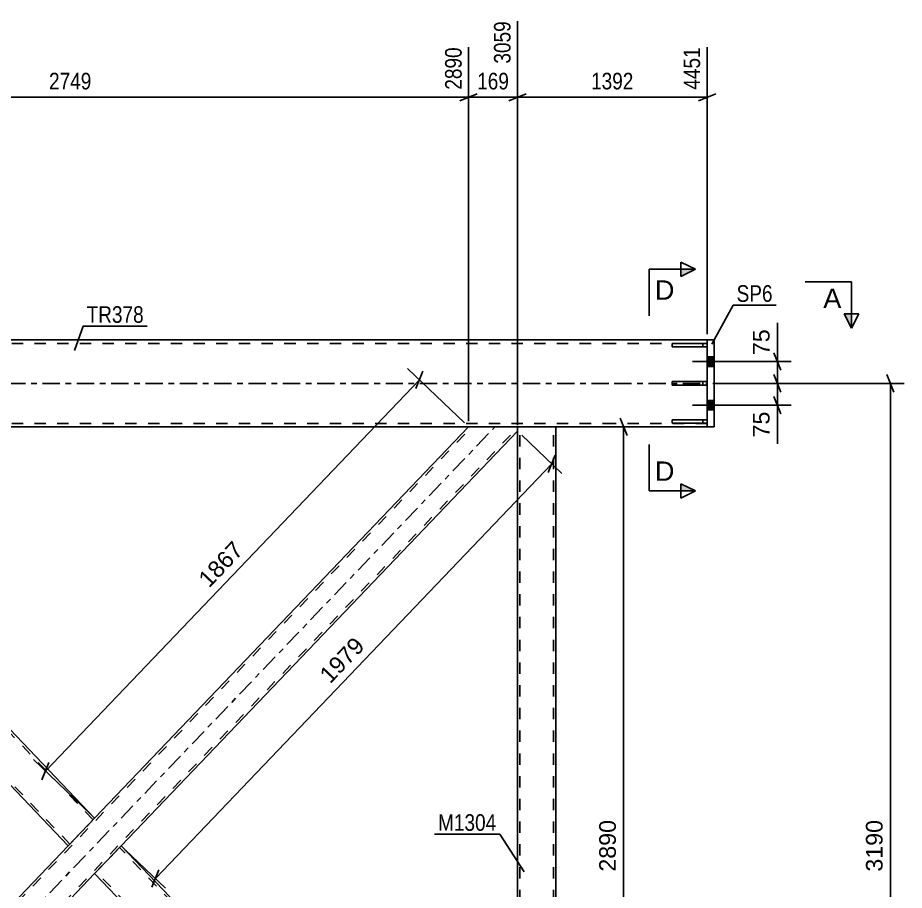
# Model space of a CAD drawing. Header units: millimetres. Extents: x 0 to 841, y 0 to 594.
# Drawn here: x 120 to 272.9, y 275 to 425.5 of the extents above; entities that cross this region are included whole.
import ezdxf

# ---------------------------------------------------------------- set-up
doc = ezdxf.new("R2010")
doc.units = ezdxf.units.MM
doc.linetypes.add('DXK_LINE_DOT2', pattern=[3.9198, 1.9599, -1.9599])
doc.linetypes.add('DXK_LINE_DOT3', pattern=[5.9187, 2.979, -0.9799, 0.9799, -0.9799])
doc.styles.add('Arial', font='ARIAL.TTF', dxfattribs={"height": 0.2})
doc.styles.add('Arial Narrow', font='ARIALN.TTF', dxfattribs={"height": 0.2})

# ---------------------------------------------------------------- blocks, each defined once
blk = doc.blocks.new('Part-318891736-5100 - 4966')
at = {"color": 2, "linetype": 'Continuous'}
for p, q in [((238.89, 369.91), (238.89, 369.28)), ((240.14, 369.91), (238.89, 369.91)), ((238.89, 368.68), (238.89, 362.71)), ((240.14, 354.91), (240.14, 369.91)), ((238.89, 356.13), (238.89, 362.11)), ((238.89, 354.91), (238.89, 355.53)), ((238.89, 354.91), (240.14, 354.91))]:
    blk.add_line(p, q, dxfattribs=at)
at = {"color": 7, "linetype": 'DXK_LINE_DOT2'}
for p, q in [((238.89, 369.91), (238.89, 362.11)), ((238.89, 369.28), (238.89, 368.68)), ((238.89, 362.71), (238.89, 362.11)), ((238.89, 355.53), (238.89, 356.13))]:
    blk.add_line(p, q, dxfattribs=at)
blk = doc.blocks.new('Part-318891736-5105 - 4966')
at = {"color": 7, "linetype": 'DXK_LINE_DOT2'}
for p, q in [((60.28, 210.55), (198.3, 354.91)), ((206.2, 354.91), (197.75, 354.91)), ((206.19, 354.76), (206.19, 354.91)), ((68.17, 210.41), (206.19, 354.76)), ((133.23, 287.43), (128.67, 282.66)), ((133.23, 277.88), (137.8, 282.66)), ((68.72, 210.41), (60.27, 210.41)), ((60.28, 210.41), (60.28, 210.55))]:
    blk.add_line(p, q, dxfattribs=at)
at = {"color": 7, "linetype": 'DXK_LINE_DOT3'}
blk.add_line((64.15, 210.41), (202.31, 354.91), dxfattribs=at)
at = {"color": 2, "linetype": 'Continuous'}
for p, q in [((197.75, 354.91), (133.23, 287.43)), ((206.19, 354.52), (206.2, 354.91)), ((206.19, 354.18), (137.8, 282.66)), ((206.19, 354.18), (206.19, 354.52)), ((60.28, 211.13), (128.67, 282.66)), ((133.23, 277.88), (68.72, 210.41)), ((60.28, 211.13), (60.28, 210.79)), ((60.28, 210.79), (60.27, 210.41))]:
    blk.add_line(p, q, dxfattribs=at)
blk = doc.blocks.new('Part-318891736-5057 - 4966')
at = {"color": 7, "linetype": 'DXK_LINE_DOT2'}
for p, q in [((238.89, 356.13), (232.89, 356.13)), ((232.89, 356.13), (232.89, 355.53)), ((232.89, 355.53), (238.89, 355.53)), ((238.14, 355.53), (238.14, 356.13)), ((238.89, 355.53), (238.89, 356.13))]:
    blk.add_line(p, q, dxfattribs=at)
blk = doc.blocks.new('Part-318891736-5082 - 4966')
at = {"color": 2, "linetype": 'Continuous'}
for p, q in [((238.89, 369.28), (232.89, 369.28)), ((232.89, 368.68), (232.89, 369.28)), ((238.89, 368.68), (232.89, 368.68)), ((238.89, 369.28), (238.89, 368.68))]:
    blk.add_line(p, q, dxfattribs=at)
at = {"color": 7, "linetype": 'DXK_LINE_DOT2'}
blk.add_line((238.14, 368.68), (238.14, 369.28), dxfattribs=at)
blk = doc.blocks.new('Part-318891736-5083 - 4966')
at = {"color": 2, "linetype": 'Continuous'}
for p, q in [((232.89, 356.13), (238.89, 356.13)), ((232.89, 355.53), (232.89, 356.13)), ((238.89, 355.53), (232.89, 355.53)), ((238.89, 356.13), (238.89, 355.53))]:
    blk.add_line(p, q, dxfattribs=at)
at = {"color": 7, "linetype": 'DXK_LINE_DOT2'}
blk.add_line((238.14, 355.53), (238.14, 356.13), dxfattribs=at)
blk = doc.blocks.new('Part-318891736-5084 - 4966')
at = {"color": 7, "linetype": 'DXK_LINE_DOT2'}
for p, q in [((238.89, 362.71), (232.89, 362.71)), ((232.89, 362.71), (232.89, 362.11)), ((238.14, 362.11), (238.14, 362.71)), ((238.89, 362.11), (238.89, 362.71)), ((232.89, 362.11), (238.89, 362.11))]:
    blk.add_line(p, q, dxfattribs=at)
blk = doc.blocks.new('Part-318891736-5094 - 4966')
at = {"color": 2, "linetype": 'Continuous'}
for p, q in [((133.79, 278.46), (137.8, 282.66)), ((206.19, 211.13), (137.8, 282.66)), ((133.23, 277.88), (133.79, 278.46)), ((197.75, 210.41), (133.23, 277.88)), ((206.19, 210.79), (206.19, 211.13)), ((206.2, 210.41), (206.19, 210.79))]:
    blk.add_line(p, q, dxfattribs=at)
at = {"color": 7, "linetype": 'DXK_LINE_DOT2'}
for p, q in [((206.19, 210.55), (137.52, 282.37)), ((133.28, 277.92), (133.79, 278.46)), ((133.51, 278.17), (133.53, 278.19)), ((198.3, 210.41), (133.51, 278.17)), ((206.2, 210.41), (197.75, 210.41)), ((206.19, 210.41), (206.19, 210.55)), ((206.19, 210.42), (206.19, 210.41))]:
    blk.add_line(p, q, dxfattribs=at)
blk = doc.blocks.new('Part-318891736-5058 - 4966')
at = {"color": 7, "linetype": 'DXK_LINE_DOT2'}
for p, q in [((238.89, 369.28), (232.89, 369.28)), ((232.89, 369.28), (232.89, 368.68)), ((232.89, 368.68), (238.89, 368.68)), ((238.14, 369.28), (238.14, 368.68)), ((238.89, 368.68), (238.89, 369.28))]:
    blk.add_line(p, q, dxfattribs=at)
blk = doc.blocks.new('Part-318891736-5071 - 4966')
at = {"color": 2, "linetype": 'Continuous'}
for p, q in [((60.27, 354.91), (60.28, 354.52)), ((133.23, 287.43), (68.72, 354.91)), ((60.28, 354.52), (60.28, 354.18)), ((128.67, 282.66), (60.28, 354.18)), ((133.23, 287.43), (128.67, 282.66))]:
    blk.add_line(p, q, dxfattribs=at)
at = {"color": 7, "linetype": 'DXK_LINE_DOT2'}
for p, q in [((68.72, 354.91), (60.27, 354.91)), ((60.28, 354.76), (60.28, 354.91)), ((132.96, 287.14), (68.17, 354.91)), ((128.95, 282.94), (60.28, 354.76)), ((128.95, 282.94), (128.97, 282.97))]:
    blk.add_line(p, q, dxfattribs=at)
blk = doc.blocks.new('Part-318891736-5089 - 4966')
at = {"color": 7, "linetype": 'DXK_LINE_DOT2'}
for p, q in [((212.79, 354.91), (206.19, 354.91)), ((206.19, 354.18), (206.19, 354.91)), ((206.59, 210.41), (206.59, 354.91)), ((212.39, 210.41), (212.39, 354.91)), ((206.19, 210.41), (206.19, 211.13)), ((212.79, 210.41), (206.19, 210.41))]:
    blk.add_line(p, q, dxfattribs=at)
at = {"color": 2, "linetype": 'Continuous'}
for p, q in [((212.79, 210.41), (212.79, 354.91)), ((206.19, 211.13), (206.19, 354.18))]:
    blk.add_line(p, q, dxfattribs=at)
blk = doc.blocks.new('Part-318891736-5106 - 4966')
at = {"color": 2, "linetype": 'Continuous'}
for p, q in [((238.89, 362.71), (232.89, 362.71)), ((232.89, 362.11), (232.89, 362.71)), ((238.89, 362.71), (238.89, 362.11)), ((238.89, 362.11), (232.89, 362.11))]:
    blk.add_line(p, q, dxfattribs=at)
at = {"color": 7, "linetype": 'DXK_LINE_DOT2'}
blk.add_line((238.14, 362.11), (238.14, 362.71), dxfattribs=at)
blk = doc.blocks.new('Bolt-318891736-5108 - 4966')
at = {"linetype": 'Continuous'}
for points in [[(238.89, 366.98), (238.89, 365.33), (240.14, 365.33), (240.14, 366.98)], [(238.89, 366.98), (238.89, 365.33), (240.14, 365.33), (240.14, 366.98)], [(238.89, 359.48), (238.89, 357.83), (240.14, 357.83), (240.14, 359.48)], [(238.89, 359.48), (238.89, 357.83), (240.14, 357.83), (240.14, 359.48)]]:
    blk.add_hatch(color=1, dxfattribs=at).paths.add_polyline_path(points)
at = {"color": 1, "linetype": 'Continuous'}
for p, q in [((242.34, 366.16), (236.39, 366.16)), ((242.34, 366.16), (236.39, 366.16)), ((240.14, 366.98), (238.89, 366.98)), ((240.14, 366.98), (238.89, 366.98)), ((240.14, 365.33), (238.89, 365.33)), ((240.14, 365.33), (238.89, 365.33)), ((240.14, 359.48), (238.89, 359.48)), ((240.14, 359.48), (238.89, 359.48)), ((242.34, 358.66), (236.39, 358.66)), ((242.34, 358.66), (236.39, 358.66)), ((240.14, 357.83), (238.89, 357.83)), ((240.14, 357.83), (238.89, 357.83))]:
    blk.add_line(p, q, dxfattribs=at)
blk = doc.blocks.new('Part-318891736-5113 - 4966')
at = {"color": 2, "linetype": 'Continuous'}
for p, q in [((222.79, 369.91), (53.23, 369.91)), ((53.23, 356.11), (53.23, 369.91)), ((238.89, 369.91), (222.89, 369.91)), ((53.23, 356.11), (53.23, 354.91)), ((53.23, 354.91), (222.79, 354.91)), ((222.89, 354.91), (238.89, 354.91))]:
    blk.add_line(p, q, dxfattribs=at)
at = {"color": 7, "linetype": 'DXK_LINE_DOT2'}
for p, q in [((222.79, 369.31), (53.23, 369.31)), ((238.89, 369.31), (222.89, 369.31)), ((238.89, 354.91), (238.89, 369.91)), ((53.23, 355), (53.23, 356.11)), ((53.23, 355.51), (53.23, 355.55)), ((222.79, 355.51), (53.23, 355.51)), ((238.89, 355.51), (222.89, 355.51))]:
    blk.add_line(p, q, dxfattribs=at)
at = {"color": 7, "linetype": 'DXK_LINE_DOT3'}
for p, q in [((53.23, 362.41), (222.79, 362.41)), ((222.89, 362.41), (238.89, 362.41))]:
    blk.add_line(p, q, dxfattribs=at)
blk = doc.blocks.new('StraightDimension-318891736-5466 - 4966')
at = {"color": 7, "linetype": 'Continuous'}
for p, q in [((206.91, 353.49), (213.83, 346.87)), ((211.49, 347.03), (212.7, 350.03)), ((143.71, 277), (212.1, 348.53)), ((138.52, 281.96), (145.45, 275.35)), ((144.31, 278.5), (143.11, 275.51))]:
    blk.add_line(p, q, dxfattribs=at)
at = {"color": 0}
blk.add_wipeout([(180.85, 316.93), (177.81, 319.83), (170.84, 312.54), (173.87, 309.64)], dxfattribs=at)
at = {"color": 3, "style": 'Arial'}
blk.add_text('1979', height=2.865, rotation=46.2835, dxfattribs=at).set_placement((173.85, 310.48))
blk = doc.blocks.new('StraightDimension-318891736-5484 - 4966')
at = {"color": 7, "linetype": 'Continuous'}
for p, q in [((250.43, 363.91), (251.63, 360.91)), ((239.89, 362.41), (253.43, 362.41)), ((251.03, 358.66), (251.03, 362.41)), ((251.63, 357.16), (250.43, 360.16)), ((241.14, 358.66), (253.43, 358.66))]:
    blk.add_line(p, q, dxfattribs=at)
at = {"color": 0}
blk.add_wipeout([(250.28, 358.13), (246.08, 358.13), (246.08, 352.48), (250.28, 352.48)], dxfattribs=at)
at = {"color": 7, "linetype": 'Continuous'}
blk.add_line((251.03, 358.66), (251.03, 351.96), dxfattribs=at)
blk.add_line((251.03, 358.66), (251.03, 351.96), dxfattribs=at)
at = {"color": 3, "style": 'Arial'}
blk.add_text('75', height=2.865, rotation=90.0002, dxfattribs=at).set_placement((249.68, 353.08))
blk = doc.blocks.new('StraightDimension-318891736-5493 - 4966')
at = {"color": 7, "linetype": 'Continuous'}
for p, q in [((250.43, 367.66), (251.63, 364.66)), ((241.14, 366.16), (253.43, 366.16)), ((251.03, 362.41), (251.03, 366.16)), ((251.63, 360.91), (250.43, 363.91)), ((239.89, 362.41), (253.43, 362.41))]:
    blk.add_line(p, q, dxfattribs=at)
at = {"color": 0}
blk.add_wipeout([(250.28, 372.33), (246.08, 372.33), (246.08, 366.68), (250.28, 366.68)], dxfattribs=at)
at = {"color": 7, "linetype": 'Continuous'}
blk.add_line((251.03, 366.16), (251.03, 372.85), dxfattribs=at)
blk.add_line((251.03, 366.16), (251.03, 372.85), dxfattribs=at)
at = {"color": 3, "style": 'Arial'}
blk.add_text('75', height=2.865, rotation=90.0002, dxfattribs=at).set_placement((249.68, 367.28))
blk = doc.blocks.new('StraightDimension-318891736-5504 - 4966')
at = {"color": 7, "linetype": 'Continuous'}
for p, q in [((197.03, 355.6), (187.2, 364.99)), ((188.66, 361.52), (189.86, 364.52)), ((124.75, 295.55), (189.26, 363.02)), ((132.51, 288.12), (122.69, 297.52)), ((125.35, 297.05), (124.14, 294.05))]:
    blk.add_line(p, q, dxfattribs=at)
at = {"color": 0}
blk.add_wipeout([(159.95, 333.45), (156.91, 336.35), (149.94, 329.06), (152.97, 326.16)], dxfattribs=at)
at = {"color": 3, "style": 'Arial'}
blk.add_text('1867', height=2.865, rotation=46.2835, dxfattribs=at).set_placement((152.95, 327))
blk = doc.blocks.new('StraightDimension-318891736-5532 - 4966')
at = {"color": 7, "linetype": 'Continuous'}
for p, q in [((225.1, 353.41), (223.9, 356.41)), ((219.3, 354.91), (226.9, 354.91)), ((224.5, 210.41), (224.5, 354.91)), ((223.9, 211.91), (225.1, 208.91)), ((217.44, 210.41), (226.9, 210.41))]:
    blk.add_line(p, q, dxfattribs=at)
at = {"color": 0}
blk.add_wipeout([(223.75, 287.7), (219.55, 287.7), (219.55, 277.61), (223.75, 277.61)], dxfattribs=at)
at = {"color": 3, "style": 'Arial'}
blk.add_text('2890', height=2.865, rotation=90.0002, dxfattribs=at).set_placement((223.15, 278.21))
blk = doc.blocks.new('StraightDimension-318891736-5543 - 4966')
at = {"color": 7, "linetype": 'Continuous'}
for p, q in [((271.12, 360.91), (269.92, 363.91)), ((239.89, 362.41), (272.92, 362.41)), ((270.52, 202.91), (270.52, 362.41))]:
    blk.add_line(p, q, dxfattribs=at)
at = {"color": 0}
blk.add_wipeout([(269.77, 287.7), (265.57, 287.7), (265.57, 277.61), (269.77, 277.61)], dxfattribs=at)
at = {"color": 3, "style": 'Arial'}
blk.add_text('3190', height=2.865, rotation=90.0002, dxfattribs=at).set_placement((269.17, 278.21))
blk = doc.blocks.new('StraightDimension-318891736-6919 - 4966')
at = {"color": 7, "linetype": 'Continuous'}
for p, q in [((206.19, 355.18), (206.19, 424.86)), ((238.89, 370.91), (238.89, 420.36)), ((207.69, 412.35), (204.69, 411.15)), ((206.19, 411.75), (238.89, 411.75)), ((237.39, 411.15), (240.39, 412.35))]:
    blk.add_line(p, q, dxfattribs=at)
at = {"color": 0, "linetype": 'Continuous'}
blk.add_wipeout([(238.29, 420.96), (234.09, 420.96), (234.09, 412.45), (238.29, 412.45)], dxfattribs=at)
at = {"color": 0}
blk.add_wipeout([(226.79, 412.5), (226.79, 416.7), (218.28, 416.7), (218.28, 412.5)], dxfattribs=at)
at = {"color": 3, "linetype": 'Continuous', "style": 'Arial Narrow'}
blk.add_text('4451', height=2.863, rotation=90.0002, dxfattribs=at).set_placement((237.69, 413.05))
at = {"color": 3, "style": 'Arial Narrow'}
blk.add_text('1392', height=2.863, dxfattribs=at).set_placement((218.88, 413.1))
blk = doc.blocks.new('StraightDimension-318891736-6920 - 4966')
at = {"color": 7, "linetype": 'Continuous'}
for p, q in [((206.19, 355.18), (206.19, 424.86)), ((197.75, 355.91), (197.75, 420.36)), ((196.25, 411.15), (199.25, 412.35)), ((197.75, 411.75), (206.19, 411.75)), ((207.69, 412.35), (204.69, 411.15))]:
    blk.add_line(p, q, dxfattribs=at)
at = {"color": 0}
blk.add_wipeout([(205.31, 412.5), (205.31, 416.7), (198.63, 416.7), (198.63, 412.5)], dxfattribs=at)
at = {"color": 3, "style": 'Arial Narrow'}
blk.add_text('169', height=2.863, dxfattribs=at).set_placement((199.23, 413.1))
at = {"color": 0, "linetype": 'Continuous'}
blk.add_wipeout([(205.59, 425.46), (201.39, 425.46), (201.39, 416.95), (205.59, 416.95)], dxfattribs=at)
at = {"color": 3, "linetype": 'Continuous', "style": 'Arial Narrow'}
blk.add_text('3059', height=2.863, rotation=90.0002, dxfattribs=at).set_placement((204.99, 417.55))
blk = doc.blocks.new('StraightDimension-318891736-6921 - 4966')
at = {"color": 7, "linetype": 'Continuous'}
for p, q in [((60.28, 355.91), (60.28, 423.03)), ((197.75, 355.91), (197.75, 420.36)), ((61.78, 412.35), (58.78, 411.15)), ((60.28, 411.75), (197.75, 411.75)), ((196.25, 411.15), (199.25, 412.35))]:
    blk.add_line(p, q, dxfattribs=at)
at = {"color": 0, "linetype": 'Continuous'}
blk.add_wipeout([(197.15, 420.96), (192.95, 420.96), (192.95, 412.45), (197.15, 412.45)], dxfattribs=at)
at = {"color": 0}
blk.add_wipeout([(133.27, 412.5), (133.27, 416.7), (124.76, 416.7), (124.76, 412.5)], dxfattribs=at)
at = {"color": 3, "linetype": 'Continuous', "style": 'Arial Narrow'}
blk.add_text('2890', height=2.863, rotation=90.0002, dxfattribs=at).set_placement((196.55, 413.05))
at = {"color": 3, "style": 'Arial Narrow'}
blk.add_text('2749', height=2.863, dxfattribs=at).set_placement((125.36, 413.1))
blk = doc.blocks.new('Mark-318891736-5096 - 4966')
at = {"color": 0}
blk.add_wipeout([(250.2, 376.47), (250.2, 379.47), (243.99, 379.47), (243.99, 376.47)], dxfattribs=at)
blk.add_wipeout([(250.2, 376.47), (250.2, 379.47), (243.99, 379.47), (243.99, 376.47)], dxfattribs=at)
at = {"color": 30, "linetype": 'Continuous'}
for p, q in [((239.72, 369.14), (243.39, 375.87)), ((243.39, 375.87), (250.8, 375.87))]:
    blk.add_line(p, q, dxfattribs=at)
at = {"color": 3, "style": 'Arial Narrow'}
blk.add_text('SP6', height=2.863, dxfattribs=at).set_placement((243.99, 376.47))
blk = doc.blocks.new('Mark-318891736-5085 - 4966')
at = {"color": 0}
blk.add_wipeout([(202.53, 285.25), (202.53, 288.25), (192.48, 288.25), (192.48, 285.25)], dxfattribs=at)
blk.add_wipeout([(202.53, 285.25), (202.53, 288.25), (192.48, 288.25), (192.48, 285.25)], dxfattribs=at)
at = {"color": 30, "linetype": 'Continuous'}
for p in [(191.88, 284.65), (207.32, 278.18)]:
    blk.add_line(p, (203.13, 284.65), dxfattribs=at)
at = {"color": 3, "style": 'Arial Narrow'}
blk.add_text('M1304', height=2.863, dxfattribs=at).set_placement((192.48, 285.25))
blk = doc.blocks.new('Mark-318891736-5109 - 4966')
at = {"color": 0}
blk.add_wipeout([(141.71, 372.85), (141.71, 375.85), (131.84, 375.85), (131.84, 372.85)], dxfattribs=at)
blk.add_wipeout([(141.71, 372.85), (141.71, 375.85), (131.84, 375.85), (131.84, 372.85)], dxfattribs=at)
at = {"color": 30, "linetype": 'Continuous'}
for p, q in [((129.75, 368.08), (131.24, 372.25)), ((131.24, 372.25), (142.31, 372.25))]:
    blk.add_line(p, q, dxfattribs=at)
at = {"color": 3, "style": 'Arial Narrow'}
blk.add_text('TR378', height=2.863, dxfattribs=at).set_placement((131.84, 372.85))
blk = doc.blocks.new('SectionMark-318891736-5560 - 4966')
at = {"linetype": 'Continuous'}
for points in [[(32.27, 374.41), (33.52, 374.41), (32.27, 371.91)], [(262.56, 374.41), (263.81, 374.41), (263.81, 371.91)]]:
    blk.add_hatch(color=6, dxfattribs=at).paths.add_polyline_path(points)
at = {"color": 6, "linetype": 'Continuous'}
for p, q in [((32.27, 379.91), (40.27, 379.91)), ((32.27, 379.91), (32.27, 371.91)), ((263.81, 379.91), (255.81, 379.91)), ((263.81, 379.91), (263.81, 371.91)), ((32.27, 371.91), (31.02, 374.41)), ((33.52, 374.41), (31.02, 374.41)), ((32.27, 371.91), (33.52, 374.41)), ((262.56, 374.41), (265.06, 374.41)), ((263.81, 371.91), (262.56, 374.41)), ((265.06, 374.41), (263.81, 371.91))]:
    blk.add_line(p, q, dxfattribs=at)
at = {"color": 0, "linetype": 'Continuous'}
for points in [[(37.13, 375.41), (37.13, 378.91), (34.02, 378.91), (34.02, 375.41)], [(262.06, 375.41), (262.06, 378.91), (258.95, 378.91), (258.95, 375.41)]]:
    blk.add_wipeout(points, dxfattribs=at)
at = {"color": 3, "linetype": 'Continuous', "style": 'Arial'}
for p in [(34.02, 375.41), (258.95, 375.41)]:
    blk.add_text('A', height=3.34, dxfattribs=at).set_placement(p)
blk = doc.blocks.new('SectionMark-318891736-5564 - 4966')
at = {"linetype": 'Continuous'}
for points in [[(234.39, 380.83), (234.39, 382.08), (236.89, 382.08)], [(234.39, 343.85), (234.39, 345.1), (236.89, 343.85)]]:
    blk.add_hatch(color=6, dxfattribs=at).paths.add_polyline_path(points)
at = {"color": 6, "linetype": 'Continuous'}
for p, q in [((234.39, 380.83), (234.39, 383.33)), ((234.39, 383.33), (236.89, 382.08)), ((228.89, 382.08), (228.89, 374.08)), ((228.89, 382.08), (236.89, 382.08)), ((236.89, 382.08), (234.39, 380.83)), ((228.89, 343.85), (228.89, 351.85)), ((236.89, 343.85), (234.39, 345.1)), ((234.39, 345.1), (234.39, 342.6)), ((228.89, 343.85), (236.89, 343.85)), ((236.89, 343.85), (234.39, 342.6))]:
    blk.add_line(p, q, dxfattribs=at)
at = {"color": 0, "linetype": 'Continuous'}
for points in [[(233.26, 376.83), (233.26, 380.33), (229.89, 380.33), (229.89, 376.83)], [(233.26, 345.6), (233.26, 349.1), (229.89, 349.1), (229.89, 345.6)]]:
    blk.add_wipeout(points, dxfattribs=at)
at = {"color": 3, "linetype": 'Continuous', "style": 'Arial'}
for p in [(229.89, 376.83), (229.89, 345.6)]:
    blk.add_text('D', height=3.34, dxfattribs=at).set_placement(p)

msp = doc.modelspace()

# ---------------------------------------------------------------- block references
for name in ['Part-318891736-5113 - 4966', 'Part-318891736-5082 - 4966', 'Part-318891736-5058 - 4966', 'Part-318891736-5100 - 4966', 'Bolt-318891736-5108 - 4966', 'Part-318891736-5084 - 4966', 'Part-318891736-5106 - 4966', 'Part-318891736-5105 - 4966', 'Part-318891736-5071 - 4966', 'Part-318891736-5089 - 4966', 'Part-318891736-5057 - 4966', 'Part-318891736-5083 - 4966', 'Part-318891736-5094 - 4966']:
    msp.add_blockref(name, (0, 0))

# ---------------------------------------------------------------- next in the draw order: block references
for name in ['StraightDimension-318891736-5484 - 4966', 'StraightDimension-318891736-5532 - 4966', 'StraightDimension-318891736-5466 - 4966']:
    msp.add_blockref(name, (0, 0))

# ---------------------------------------------------------------- next in the draw order: block references
for name in ['StraightDimension-318891736-5493 - 4966', 'StraightDimension-318891736-5504 - 4966']:
    msp.add_blockref(name, (0, 0))

# ---------------------------------------------------------------- next in the draw order: block references
for name in ['StraightDimension-318891736-5543 - 4966', 'Mark-318891736-5085 - 4966']:
    msp.add_blockref(name, (0, 0))

# ---------------------------------------------------------------- next in the draw order: block references
msp.add_blockref('StraightDimension-318891736-6919 - 4966', (0, 0))

# ---------------------------------------------------------------- next in the draw order: block references
for name in ['StraightDimension-318891736-6920 - 4966', 'Mark-318891736-5096 - 4966']:
    msp.add_blockref(name, (0, 0))

# ---------------------------------------------------------------- next in the draw order: block references
msp.add_blockref('StraightDimension-318891736-6921 - 4966', (0, 0))

# ---------------------------------------------------------------- next in the draw order: block references
msp.add_blockref('Mark-318891736-5109 - 4966', (0, 0))

# ---------------------------------------------------------------- next in the draw order: block references
msp.add_blockref('SectionMark-318891736-5560 - 4966', (0, 0))

# ---------------------------------------------------------------- next in the draw order: block references
msp.add_blockref('SectionMark-318891736-5564 - 4966', (0, 0))

doc.saveas('drawing.dxf')
